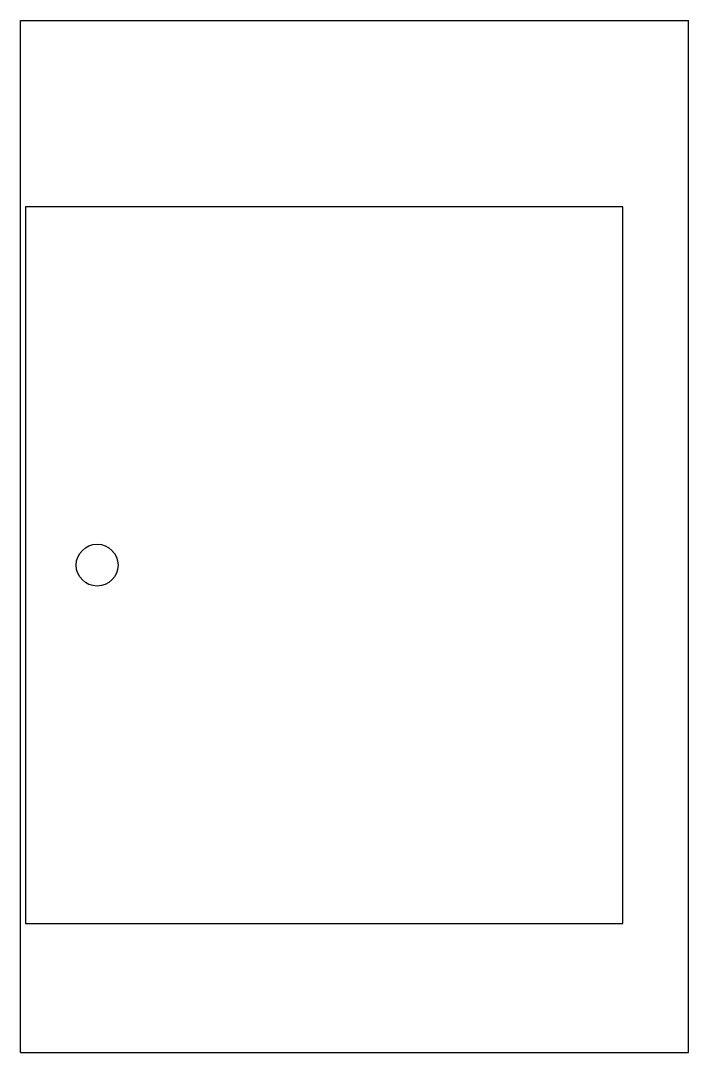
# Model space of a CAD drawing. Header units: inches. Extents: x 0 to 22, y 0 to 34.
import ezdxf

# ---------------------------------------------------------------- set-up
doc = ezdxf.new("R2010")
doc.units = ezdxf.units.IN
doc.header["$LTSCALE"] = 2.216296
doc.header["$MEASUREMENT"] = 0
doc.layers.get('0').update_dxf_attribs({"linetype": 'CONTINUOUS'})

msp = doc.modelspace()

# ---------------------------------------------------------------- linework, layer by layer
at = {"color": 7, "linetype": 'CONTINUOUS'}
for p, q in [((0, 0), (0, 34)), ((0, 34), (22, 34)), ((22, 0), (22, 34)), ((0.157, 27.867), (0.157, 4.245)), ((19.843, 27.867), (0.157, 27.867)), ((19.843, 4.245), (19.843, 27.867)), ((0.157, 4.245), (19.843, 4.245)), ((0, 0), (22, 0))]:
    msp.add_line(p, q, dxfattribs=at)
msp.add_circle((2.52, 16.056), 0.689, dxfattribs=at)

doc.saveas('drawing.dxf')
